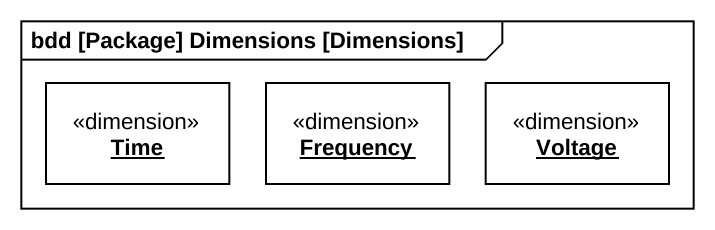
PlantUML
@startuml
mainframe bdd [Package] Dimensions [Dimensions]
hide circle
hide empty members
object Time <<dimension>>
object Frequency <<dimension>>
object Voltage <<dimension>>
@enduml
